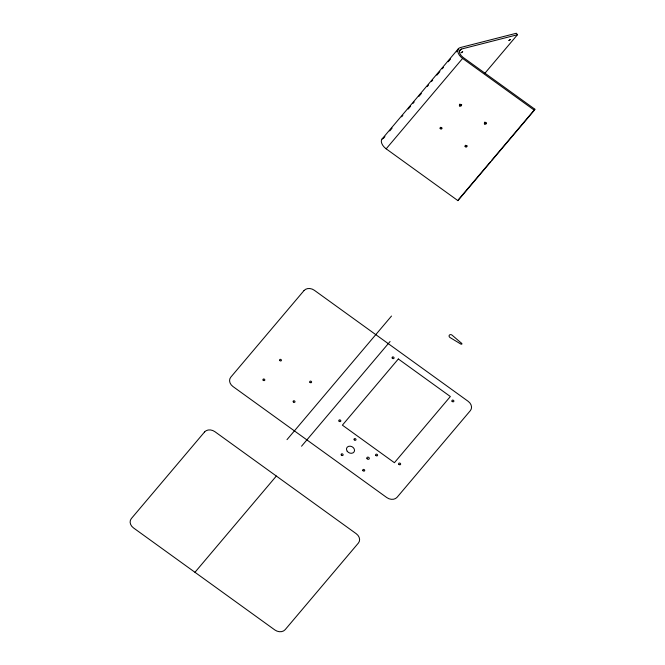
<?xml version="1.0" encoding="UTF-8"?>
<svg xmlns="http://www.w3.org/2000/svg" width="665" height="665" viewBox="0 0 665 665"><rect width="100%" height="100%" fill="white"/><g stroke="black" fill="none" stroke-linecap="round" stroke-linejoin="round"><path stroke-width="1" d="M383.397 138.112A8.387 4.871 40.2 0 0 386.166 148.835L457.927 200.639L458.36 199.816M534.361 110.24L534.884 109.226L463.123 57.423A6.45 3.749 40.2 0 1 461.244 49.094L517.461 34.73L516.381 33.25L460.155 47.614A8.387 4.871 40.2 0 0 462.599 58.437L534.361 110.24L457.927 200.639M382.051 139.018L458.476 48.611M383.73 138.012L384.927 136.599M389.698 130.947L392.092 128.129M401.643 116.824L402.84 115.411M408.21 109.06L410.596 106.234M412.99 103.408L414.179 101.994M418.958 96.342L421.344 93.516M427.321 86.458L428.509 85.045M431.502 81.512L432.691 80.099M436.872 75.153L439.856 71.629M442.25 68.803L443.439 67.389M448.218 61.737L450.604 58.911M456.572 51.853L457.769 50.44M459.457 51.213L461.244 49.094M386.166 148.835L462.599 58.437M484.627 73.574L517.461 34.73M459.498 105.934L460.828 104.355M484.461 123.956L485.799 122.377M458.459 199.625L490.637 161.562M491.892 160.074L534.884 109.226M287.006 439.64L391.51 316.041M194.961 572.291L276.341 476.04M301.544 446.223L390.081 341.511M461.676 343.364L461.892 344.088L461.136 344.246L450.08 337.562A1.937 1.563 27.4 0 1 449.374 335.127A1.937 1.563 27.4 0 1 452.1 335.168L461.726 343.406M441.876 128.013A0.964 0.781 27.4 0 1 440.612 127.331M461.718 104.729A0.964 0.781 27.4 0 1 460.604 105.112A0.964 0.781 27.4 0 1 459.914 104.056M486.472 123.042A0.964 0.781 27.4 0 1 484.91 122.003M467.171 145.884A0.964 0.781 27.4 0 1 465.558 145.269M461.161 52.71L462.74 51.679L461.169 52.668M508.941 40.498L510.521 39.476L508.941 40.498M304.013 290.572L230.772 377.196A7.739 6.251 27.4 0 0 232.941 386.515L386.797 497.578A7.739 6.251 27.4 0 0 397.105 497.27L470.346 410.646A7.739 6.251 27.4 0 0 468.168 401.328L314.321 290.264A7.739 6.251 27.4 0 0 304.013 290.572M204.562 431.976L131.321 518.6A7.739 6.251 27.4 0 0 133.49 527.919L274.861 629.971A7.739 6.251 27.4 0 0 285.169 629.664L358.41 543.039A7.739 6.251 27.4 0 0 356.24 533.721L214.87 431.668A7.739 6.251 27.4 0 0 204.562 431.976M398.335 358.984L342.392 425.159L394.412 462.707L450.355 396.531L398.335 358.984M263.132 380.147A0.964 0.781 27.4 0 0 264.745 380.272A0.964 0.781 27.4 0 0 263.814 378.975A0.964 0.781 27.4 0 0 263.132 380.147M279.749 360.497A0.964 0.781 27.4 0 0 281.353 360.613A0.964 0.781 27.4 0 0 280.431 359.324A0.964 0.781 27.4 0 0 279.749 360.497M309.915 382.275A0.964 0.781 27.4 0 0 311.528 382.392A0.964 0.781 27.4 0 0 310.597 381.103A0.964 0.781 27.4 0 0 309.915 382.275M293.307 401.926A0.964 0.781 27.4 0 0 294.911 402.051A0.964 0.781 27.4 0 0 293.98 400.754A0.964 0.781 27.4 0 0 293.307 401.926M339.034 421.111A1.031 0.831 27.4 0 0 340.746 421.244A1.031 0.831 27.4 0 0 339.757 419.864A1.031 0.831 27.4 0 0 339.034 421.111M398.85 464.295A1.031 0.831 27.4 0 0 400.563 464.419A1.031 0.831 27.4 0 0 399.574 463.039A1.031 0.831 27.4 0 0 398.85 464.295M452.084 401.328A1.031 0.831 27.4 0 0 453.804 401.461A1.031 0.831 27.4 0 0 452.815 400.081A1.031 0.831 27.4 0 0 452.084 401.328M392.267 358.144A1.031 0.831 27.4 0 0 393.979 358.277A1.031 0.831 27.4 0 0 392.99 356.897A1.031 0.831 27.4 0 0 392.267 358.144M362.915 470.637A1.031 0.831 27.4 0 0 364.628 470.77A1.031 0.831 27.4 0 0 363.639 469.39A1.031 0.831 27.4 0 0 362.915 470.637M375.8 455.4A1.031 0.831 27.4 0 0 377.512 455.533A1.031 0.831 27.4 0 0 376.523 454.153A1.031 0.831 27.4 0 0 375.8 455.4M354.212 439.814A1.031 0.831 27.4 0 0 355.925 439.947A1.031 0.831 27.4 0 0 354.935 438.568A1.031 0.831 27.4 0 0 354.212 439.814M341.328 455.06A1.031 0.831 27.4 0 0 343.04 455.184A1.031 0.831 27.4 0 0 342.051 453.804A1.031 0.831 27.4 0 0 341.328 455.06M367.038 458.675A1.288 1.039 27.4 0 0 369.183 458.842A1.288 1.039 27.4 0 0 367.945 457.121A1.288 1.039 27.4 0 0 367.038 458.675M347.205 451.252A4.198 3.383 27.4 0 0 354.162 451.784A4.198 3.383 27.4 0 0 350.147 446.182A4.198 3.383 27.4 0 0 347.205 451.252M465.151 146.566A0.964 0.781 27.4 0 0 466.764 146.757A0.964 0.781 27.4 0 0 465.907 145.436A0.964 0.781 27.4 0 0 465.151 146.566M459.515 105.677A0.964 0.781 27.4 0 0 461.128 105.876A0.964 0.781 27.4 0 0 460.271 104.555A0.964 0.781 27.4 0 0 459.515 105.677M484.477 123.707A0.964 0.781 27.4 0 0 486.09 123.898A0.964 0.781 27.4 0 0 485.234 122.576A0.964 0.781 27.4 0 0 484.477 123.707M440.188 128.536A0.964 0.781 27.4 0 0 441.801 128.736A0.964 0.781 27.4 0 0 440.945 127.414A0.964 0.781 27.4 0 0 440.188 128.536"/></g></svg>
